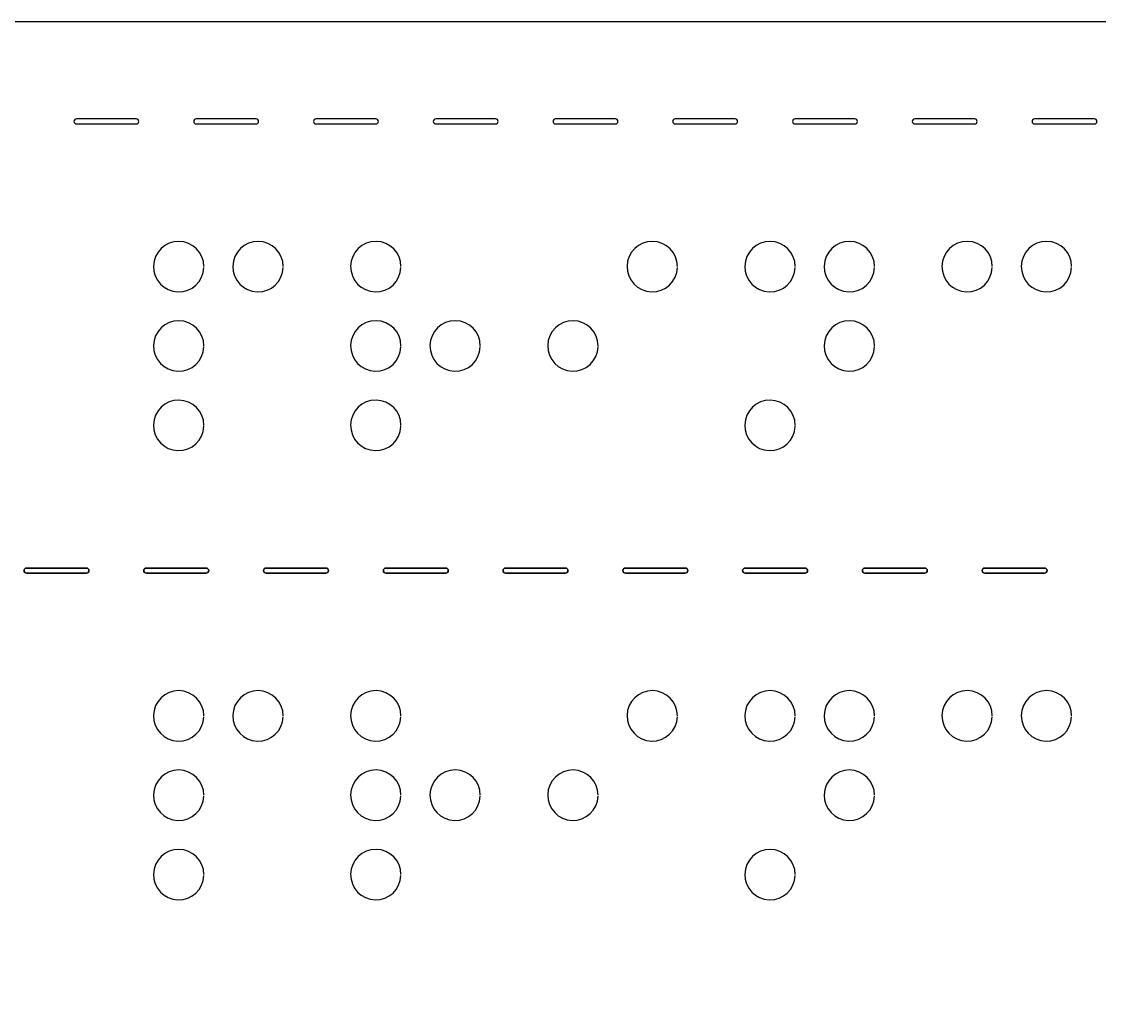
# Model space of a CAD drawing. Extents: x 0 to 168, y 0 to 80.
# Drawn here: x 40.3 to 83.5, y 40.8 to 79.9 of the extents above; entities that cross this region are included whole.
import ezdxf

# ---------------------------------------------------------------- set-up
doc = ezdxf.new("R2010")
doc.units = 0
doc.layers.add('Camada_1', color=7, linetype='CONTINUOUS')

msp = doc.modelspace()

# ---------------------------------------------------------------- linework, layer by layer
at = {"layer": 'Camada_1', "color": 7}
msp.add_lwpolyline([(0.1, 79.900002), (167.9, 79.900002), (167.9, 0.1), (0.1, 0.1)], close=True, dxfattribs=at)
for points in [[(44.900404, 75.99998), (42.500013, 75.99998)], [(42.500013, 75.80078), (44.900404, 75.80078)], [(49.699232, 75.99998), (47.300794, 75.99998)], [(47.300794, 75.80078), (49.699232, 75.80078)], [(54.500013, 75.99998), (52.099622, 75.99998)], [(52.099622, 75.80078), (54.500013, 75.80078)], [(59.300794, 75.99998), (56.900404, 75.99998)], [(56.900404, 75.80078), (59.300794, 75.80078)], [(64.099622, 75.99998), (61.699232, 75.99998)], [(61.699232, 75.80078), (64.099622, 75.80078)], [(68.900404, 75.99998), (66.500013, 75.99998)], [(66.500013, 75.80078), (68.900404, 75.80078)], [(73.699232, 75.99998), (71.300794, 75.99998)], [(71.300794, 75.80078), (73.699232, 75.80078)], [(78.500013, 75.99998), (76.099622, 75.99998)], [(76.099622, 75.80078), (78.500013, 75.80078)], [(83.300794, 75.99998), (80.900404, 75.99998)], [(80.900404, 75.80078), (83.300794, 75.80078)], [(40.5, 58), (42.900391, 58)], [(42.900404, 57.99998), (40.500013, 57.99998)], [(45.300781, 57.99998), (47.699219, 57.99998)], [(47.699232, 57.99998), (45.300794, 57.99998)], [(50.099609, 58), (52.5, 58)], [(52.500013, 57.99998), (50.099622, 57.99998)], [(54.900391, 57.99998), (57.300781, 57.99998)], [(57.300794, 57.99998), (54.900404, 57.99998)], [(59.699219, 57.99998), (62.099609, 57.99998)], [(62.099622, 57.99998), (59.699232, 57.99998)], [(64.5, 58), (66.900391, 58)], [(66.900404, 57.99998), (64.500013, 57.99998)], [(69.300781, 57.99998), (71.699219, 57.99998)], [(71.699232, 57.99998), (69.300794, 57.99998)], [(74.099609, 58), (76.5, 58)], [(76.500013, 57.99998), (74.099622, 57.99998)], [(78.900391, 57.99998), (81.300781, 57.99998)], [(81.300794, 57.99998), (78.900404, 57.99998)], [(42.900391, 57.8008), (40.5, 57.80078)], [(40.500013, 57.80078), (42.900404, 57.80078)], [(47.699219, 57.80078), (45.300781, 57.80078)], [(45.300794, 57.80078), (47.699232, 57.80078)], [(52.5, 57.8008), (50.099609, 57.80078)], [(50.099622, 57.80078), (52.500013, 57.80078)], [(57.300781, 57.80078), (54.900391, 57.80078)], [(54.900404, 57.80078), (57.300794, 57.80078)], [(62.099609, 57.80078), (59.699219, 57.80078)], [(59.699232, 57.80078), (62.099622, 57.80078)], [(66.900391, 57.8008), (64.5, 57.80078)], [(64.500013, 57.80078), (66.900404, 57.80078)], [(71.699219, 57.80078), (69.300781, 57.80078)], [(69.300794, 57.80078), (71.699232, 57.80078)], [(76.5, 57.8008), (74.099609, 57.80078)], [(74.099622, 57.80078), (76.500013, 57.80078)], [(81.300781, 57.80078), (78.900391, 57.80078)], [(78.900404, 57.80078), (81.300794, 57.80078)]]:
    msp.add_lwpolyline(points, dxfattribs=at)
for points in [[(42.500013, 75.99998), (42.445093, 75.999766), (42.400622, 75.9553), (42.400403, 75.90038)], [(42.400403, 75.90038), (42.400622, 75.84546), (42.445093, 75.800994), (42.500013, 75.80078)], [(45.000014, 75.90038), (44.999795, 75.9553), (44.955324, 75.999766), (44.900404, 75.99998)], [(44.900404, 75.80078), (44.955324, 75.800994), (44.999795, 75.84546), (45.000014, 75.90038)], [(47.229214, 75.971389), (47.210133, 75.952677), (47.199336, 75.927105), (47.199232, 75.90038)], [(47.199232, 75.90038), (47.199336, 75.873655), (47.210133, 75.848083), (47.229214, 75.829371)], [(47.300794, 75.99998), (47.274072, 76.000398), (47.248295, 75.990102), (47.229214, 75.971389)], [(47.229214, 75.829371), (47.248295, 75.810658), (47.274072, 75.800362), (47.300794, 75.80078)], [(49.770812, 75.971389), (49.751731, 75.990102), (49.725954, 76.000398), (49.699232, 75.99998)], [(49.699232, 75.80078), (49.725954, 75.800362), (49.751731, 75.810658), (49.770812, 75.829371)], [(49.800794, 75.90038), (49.80069, 75.927105), (49.789893, 75.952677), (49.770812, 75.971389)], [(49.770812, 75.829371), (49.789893, 75.848083), (49.80069, 75.873655), (49.800794, 75.90038)], [(52.099622, 75.99998), (52.044702, 75.999766), (52.000231, 75.9553), (52.000012, 75.90038)], [(52.000012, 75.90038), (52.000231, 75.84546), (52.044702, 75.800994), (52.099622, 75.80078)], [(54.599623, 75.90038), (54.599404, 75.9553), (54.554933, 75.999766), (54.500013, 75.99998)], [(54.500013, 75.80078), (54.554933, 75.800994), (54.599404, 75.84546), (54.599623, 75.90038)], [(56.900404, 75.99998), (56.845484, 75.999766), (56.801013, 75.9553), (56.800794, 75.90038)], [(56.800794, 75.90038), (56.801013, 75.84546), (56.845484, 75.800994), (56.900404, 75.80078)], [(59.400404, 75.90038), (59.400185, 75.9553), (59.355714, 75.999766), (59.300794, 75.99998)], [(59.300794, 75.80078), (59.355714, 75.800994), (59.400185, 75.84546), (59.400404, 75.90038)], [(61.699232, 75.99998), (61.644312, 75.999766), (61.599841, 75.9553), (61.599622, 75.90038)], [(61.599622, 75.90038), (61.599841, 75.84546), (61.644312, 75.800994), (61.699232, 75.80078)], [(64.199232, 75.90038), (64.199013, 75.9553), (64.154542, 75.999766), (64.099622, 75.99998)], [(64.099622, 75.80078), (64.154542, 75.800994), (64.199013, 75.84546), (64.199232, 75.90038)], [(66.500013, 75.99998), (66.445093, 75.999766), (66.400622, 75.9553), (66.400403, 75.90038)], [(66.400403, 75.90038), (66.400622, 75.84546), (66.445093, 75.800994), (66.500013, 75.80078)], [(69.000014, 75.90038), (68.999795, 75.9553), (68.955324, 75.999766), (68.900404, 75.99998)], [(68.900404, 75.80078), (68.955324, 75.800994), (68.999795, 75.84546), (69.000014, 75.90038)], [(71.229214, 75.971389), (71.210133, 75.952677), (71.199336, 75.927105), (71.199232, 75.90038)], [(71.199232, 75.90038), (71.199336, 75.873655), (71.210133, 75.848083), (71.229214, 75.829371)], [(71.300794, 75.99998), (71.274072, 76.000398), (71.248295, 75.990102), (71.229214, 75.971389)], [(71.229214, 75.829371), (71.248295, 75.810658), (71.274072, 75.800362), (71.300794, 75.80078)], [(73.770812, 75.971389), (73.751731, 75.990102), (73.725954, 76.000398), (73.699232, 75.99998)], [(73.699232, 75.80078), (73.725954, 75.800362), (73.751731, 75.810658), (73.770812, 75.829371)], [(73.800794, 75.90038), (73.80069, 75.927105), (73.789893, 75.952677), (73.770812, 75.971389)], [(73.770812, 75.829371), (73.789893, 75.848083), (73.80069, 75.873655), (73.800794, 75.90038)], [(76.099622, 75.99998), (76.044702, 75.999766), (76.000231, 75.9553), (76.000012, 75.90038)], [(76.000012, 75.90038), (76.000231, 75.84546), (76.044702, 75.800994), (76.099622, 75.80078)], [(78.599623, 75.90038), (78.599404, 75.9553), (78.554933, 75.999766), (78.500013, 75.99998)], [(78.500013, 75.80078), (78.554933, 75.800994), (78.599404, 75.84546), (78.599623, 75.90038)], [(80.900404, 75.99998), (80.845484, 75.999766), (80.801013, 75.9553), (80.800794, 75.90038)], [(80.800794, 75.90038), (80.801013, 75.84546), (80.845484, 75.800994), (80.900404, 75.80078)], [(83.400404, 75.90038), (83.400185, 75.9553), (83.355714, 75.999766), (83.300794, 75.99998)], [(83.300794, 75.80078), (83.355714, 75.800994), (83.400185, 75.84546), (83.400404, 75.90038)], [(46.606594, 71.09176), (46.052703, 71.097021), (45.597989, 70.654299), (45.587487, 70.09953)], [(47.606736, 70.08035), (47.606739, 70.635219), (47.160486, 71.086499), (46.606594, 71.09176)], [(49.786579, 71.09176), (49.232688, 71.097021), (48.777974, 70.654299), (48.767472, 70.09953)], [(50.786721, 70.08035), (50.786724, 70.635219), (50.340471, 71.086499), (49.786579, 71.09176)], [(54.506638, 71.09176), (53.952747, 71.097021), (53.498033, 70.654299), (53.487531, 70.09953)], [(55.506779, 70.08035), (55.506782, 70.635219), (55.06053, 71.086499), (54.506638, 71.09176)], [(65.586575, 71.09176), (65.032684, 71.097021), (64.57797, 70.654299), (64.567468, 70.09953)], [(66.586716, 70.08035), (66.586719, 70.635219), (66.140467, 71.086499), (65.586575, 71.09176)], [(70.306591, 71.09176), (69.7527, 71.097021), (69.297986, 70.654299), (69.287484, 70.09953)], [(71.306733, 70.08035), (71.306736, 70.635219), (70.860483, 71.086499), (70.306591, 71.09176)], [(73.486576, 71.09176), (72.932685, 71.097021), (72.477971, 70.654299), (72.467469, 70.09953)], [(74.486718, 70.08035), (74.486721, 70.635219), (74.040468, 71.086499), (73.486576, 71.09176)], [(78.206593, 71.09176), (77.652702, 71.097021), (77.197988, 70.654299), (77.187486, 70.09953)], [(79.206734, 70.08035), (79.206737, 70.635219), (78.760485, 71.086499), (78.206593, 71.09176)], [(81.386593, 71.09176), (80.832702, 71.097021), (80.377988, 70.654299), (80.367486, 70.09953)], [(82.386734, 70.08035), (82.386737, 70.635219), (81.940485, 71.086499), (81.386593, 71.09176)], [(45.587487, 70.09953), (45.576984, 69.544762), (46.014613, 69.085091), (46.568304, 69.06931)], [(46.568304, 69.06931), (47.121995, 69.053529), (47.585007, 69.487532), (47.60601, 70.042)], [(48.767472, 70.09953), (48.756969, 69.544762), (49.194598, 69.085091), (49.748289, 69.06931)], [(49.748289, 69.06931), (50.30198, 69.053529), (50.764992, 69.487532), (50.785995, 70.042)], [(53.487531, 70.09953), (53.477028, 69.544763), (53.914657, 69.085091), (54.468347, 69.06931)], [(54.468347, 69.06931), (55.022038, 69.053529), (55.48505, 69.487532), (55.506053, 70.042)], [(64.567468, 70.09953), (64.556965, 69.544763), (64.994594, 69.085091), (65.548284, 69.06931)], [(65.548284, 69.06931), (66.101975, 69.053529), (66.564987, 69.487532), (66.58599, 70.042)], [(69.287484, 70.09953), (69.276981, 69.544762), (69.71461, 69.085091), (70.268301, 69.06931)], [(70.268301, 69.06931), (70.821992, 69.053529), (71.285004, 69.487532), (71.306007, 70.042)], [(72.467469, 70.09953), (72.456966, 69.544762), (72.894595, 69.085091), (73.448286, 69.06931)], [(73.448286, 69.06931), (74.001977, 69.053529), (74.464989, 69.487532), (74.485992, 70.042)], [(77.187486, 70.09953), (77.176983, 69.544763), (77.614612, 69.085091), (78.168302, 69.06931)], [(78.168302, 69.06931), (78.721993, 69.053529), (79.185005, 69.487532), (79.206008, 70.042)], [(80.367486, 70.09953), (80.356983, 69.544762), (80.794612, 69.085091), (81.348303, 69.06931)], [(81.348303, 69.06931), (81.901994, 69.05353), (82.365005, 69.487532), (82.386008, 70.042)], [(46.606594, 67.91176), (46.052703, 67.917021), (45.597989, 67.474299), (45.587487, 66.91953)], [(47.606736, 66.90035), (47.606739, 67.455219), (47.160486, 67.906499), (46.606594, 67.91176)], [(54.506638, 67.91176), (53.952747, 67.917021), (53.498033, 67.474299), (53.487531, 66.91953)], [(55.506779, 66.90035), (55.506782, 67.455219), (55.06053, 67.906499), (54.506638, 67.91176)], [(57.68663, 67.91176), (57.132739, 67.917021), (56.678025, 67.474299), (56.667523, 66.91953)], [(58.686772, 66.90035), (58.686775, 67.455219), (58.240522, 67.906499), (57.68663, 67.91176)], [(62.406582, 67.91176), (61.852691, 67.917021), (61.397977, 67.474299), (61.387475, 66.91953)], [(63.406724, 66.90035), (63.406727, 67.455219), (62.960474, 67.906499), (62.406582, 67.91176)], [(73.486576, 67.91176), (72.932685, 67.917021), (72.477971, 67.474299), (72.467469, 66.91953)], [(74.486718, 66.90035), (74.486721, 67.455219), (74.040468, 67.906499), (73.486576, 67.91176)], [(45.587487, 66.91953), (45.576984, 66.364762), (46.014613, 65.905091), (46.568304, 65.88931)], [(46.568304, 65.88931), (47.121995, 65.873529), (47.585007, 66.307532), (47.60601, 66.862)], [(53.487531, 66.91953), (53.477028, 66.364763), (53.914657, 65.905091), (54.468347, 65.88931)], [(54.468347, 65.88931), (55.022038, 65.873529), (55.48505, 66.307532), (55.506053, 66.862)], [(56.667523, 66.91953), (56.65702, 66.364762), (57.094649, 65.905091), (57.64834, 65.88931)], [(57.64834, 65.88931), (58.202031, 65.873529), (58.665043, 66.307532), (58.686046, 66.862)], [(61.387475, 66.91953), (61.376972, 66.364762), (61.814601, 65.905091), (62.368292, 65.88931)], [(62.368292, 65.88931), (62.921983, 65.87353), (63.384994, 66.307532), (63.405997, 66.862)], [(72.467469, 66.91953), (72.456966, 66.364762), (72.894595, 65.905091), (73.448286, 65.88931)], [(73.448286, 65.88931), (74.001977, 65.873529), (74.464989, 66.307532), (74.485992, 66.862)], [(46.606594, 64.73175), (46.052703, 64.737011), (45.597989, 64.294289), (45.587487, 63.73952)], [(47.606736, 63.72034), (47.606739, 64.275209), (47.160486, 64.726489), (46.606594, 64.73175)], [(54.506638, 64.73175), (53.952747, 64.737011), (53.498033, 64.294289), (53.487531, 63.73952)], [(55.506779, 63.72034), (55.506782, 64.275209), (55.06053, 64.726489), (54.506638, 64.73175)], [(70.306591, 64.73175), (69.7527, 64.737011), (69.297986, 64.294289), (69.287484, 63.73952)], [(71.306733, 63.72034), (71.306736, 64.275209), (70.860483, 64.726489), (70.306591, 64.73175)], [(45.587487, 63.73952), (45.576984, 63.184752), (46.014613, 62.725081), (46.568304, 62.7093)], [(46.568304, 62.7093), (47.121995, 62.693519), (47.585007, 63.127522), (47.60601, 63.68199)], [(53.487531, 63.73952), (53.477028, 63.184753), (53.914657, 62.725081), (54.468347, 62.7093)], [(54.468347, 62.7093), (55.022038, 62.693519), (55.48505, 63.127522), (55.506053, 63.68199)], [(69.287484, 63.73952), (69.276981, 63.184752), (69.71461, 62.725081), (70.268301, 62.7093)], [(70.268301, 62.7093), (70.821992, 62.693519), (71.285004, 63.127522), (71.306007, 63.68199)], [(40.40039, 57.90038), (40.400598, 57.955308), (40.445072, 57.999786), (40.5, 58)], [(40.5, 57.80078), (40.44508, 57.800994), (40.400609, 57.84546), (40.40039, 57.90038)], [(40.500013, 57.99998), (40.445093, 57.999766), (40.400622, 57.9553), (40.400403, 57.90038)], [(40.400403, 57.90038), (40.400622, 57.84546), (40.445093, 57.800994), (40.500013, 57.80078)], [(42.900391, 58), (42.955311, 57.999786), (42.999782, 57.95532), (43.000001, 57.9004)], [(43.000001, 57.9004), (42.999782, 57.84548), (42.955311, 57.801014), (42.900391, 57.8008)], [(43.000014, 57.90038), (42.999795, 57.9553), (42.955324, 57.999766), (42.900404, 57.99998)], [(42.900404, 57.80078), (42.955324, 57.800994), (42.999795, 57.84546), (43.000014, 57.90038)], [(45.199219, 57.90038), (45.199323, 57.927105), (45.21012, 57.952677), (45.229201, 57.971389)], [(45.229201, 57.829371), (45.21012, 57.848083), (45.199323, 57.873655), (45.199219, 57.90038)], [(45.229214, 57.971389), (45.210133, 57.952677), (45.199336, 57.927105), (45.199232, 57.90038)], [(45.199232, 57.90038), (45.199336, 57.873655), (45.210133, 57.848083), (45.229214, 57.829371)], [(45.229201, 57.971389), (45.248282, 57.990102), (45.274059, 58.000398), (45.300781, 57.99998)], [(45.300794, 57.99998), (45.274072, 58.000398), (45.248295, 57.990102), (45.229214, 57.971389)], [(47.699219, 57.99998), (47.725941, 58.000398), (47.751718, 57.990102), (47.770799, 57.971389)], [(47.770812, 57.971389), (47.751731, 57.990102), (47.725954, 58.000398), (47.699232, 57.99998)], [(47.770799, 57.971389), (47.78988, 57.952677), (47.800677, 57.927105), (47.800781, 57.90038)], [(47.800781, 57.90038), (47.800677, 57.873655), (47.78988, 57.848083), (47.770799, 57.829371)], [(47.800794, 57.90038), (47.80069, 57.927105), (47.789893, 57.952677), (47.770812, 57.971389)], [(47.770812, 57.829371), (47.789893, 57.848083), (47.80069, 57.873655), (47.800794, 57.90038)], [(50, 57.90039), (50.000214, 57.955314), (50.044685, 57.999786), (50.099609, 58)], [(50.099609, 57.80078), (50.044685, 57.800994), (50.000214, 57.845466), (50, 57.90039)], [(50.099622, 57.99998), (50.044702, 57.999766), (50.000231, 57.9553), (50.000012, 57.90038)], [(50.000012, 57.90038), (50.000231, 57.84546), (50.044702, 57.800994), (50.099622, 57.80078)], [(52.5, 58), (52.55492, 57.999786), (52.599391, 57.95532), (52.59961, 57.9004)], [(52.59961, 57.9004), (52.599391, 57.84548), (52.55492, 57.801014), (52.5, 57.8008)], [(52.599623, 57.90038), (52.599404, 57.9553), (52.554933, 57.999766), (52.500013, 57.99998)], [(52.500013, 57.80078), (52.554933, 57.800994), (52.599404, 57.84546), (52.599623, 57.90038)], [(54.800781, 57.90038), (54.801, 57.9553), (54.845471, 57.999766), (54.900391, 57.99998)], [(54.900391, 57.80078), (54.845471, 57.800994), (54.801, 57.84546), (54.800781, 57.90038)], [(54.900404, 57.99998), (54.845484, 57.999766), (54.801013, 57.9553), (54.800794, 57.90038)], [(54.800794, 57.90038), (54.801013, 57.84546), (54.845484, 57.800994), (54.900404, 57.80078)], [(57.300781, 57.99998), (57.355701, 57.999766), (57.400172, 57.9553), (57.400391, 57.90038)], [(57.400391, 57.90038), (57.400172, 57.84546), (57.355701, 57.800994), (57.300781, 57.80078)], [(57.400404, 57.90038), (57.400185, 57.9553), (57.355714, 57.999766), (57.300794, 57.99998)], [(57.300794, 57.80078), (57.355714, 57.800994), (57.400185, 57.84546), (57.400404, 57.90038)], [(59.599609, 57.90038), (59.599828, 57.9553), (59.644299, 57.999766), (59.699219, 57.99998)], [(59.699219, 57.80078), (59.644299, 57.800994), (59.599828, 57.84546), (59.599609, 57.90038)], [(59.699232, 57.99998), (59.644312, 57.999766), (59.599841, 57.9553), (59.599622, 57.90038)], [(59.599622, 57.90038), (59.599841, 57.84546), (59.644312, 57.800994), (59.699232, 57.80078)], [(62.099609, 57.99998), (62.154529, 57.999766), (62.199, 57.9553), (62.199219, 57.90038)], [(62.199219, 57.90038), (62.199, 57.84546), (62.154529, 57.800994), (62.099609, 57.80078)], [(62.199232, 57.90038), (62.199013, 57.9553), (62.154542, 57.999766), (62.099622, 57.99998)], [(62.099622, 57.80078), (62.154542, 57.800994), (62.199013, 57.84546), (62.199232, 57.90038)], [(64.40039, 57.90038), (64.400598, 57.955308), (64.445072, 57.999786), (64.5, 58)], [(64.5, 57.80078), (64.44508, 57.800994), (64.400609, 57.84546), (64.40039, 57.90038)], [(64.500013, 57.99998), (64.445093, 57.999766), (64.400622, 57.9553), (64.400403, 57.90038)], [(64.400403, 57.90038), (64.400622, 57.84546), (64.445093, 57.800994), (64.500013, 57.80078)], [(66.900391, 58), (66.955311, 57.999786), (66.999782, 57.95532), (67.000001, 57.9004)], [(67.000001, 57.9004), (66.999782, 57.84548), (66.955311, 57.801014), (66.900391, 57.8008)], [(67.000014, 57.90038), (66.999795, 57.9553), (66.955324, 57.999766), (66.900404, 57.99998)], [(66.900404, 57.80078), (66.955324, 57.800994), (66.999795, 57.84546), (67.000014, 57.90038)], [(69.199219, 57.90038), (69.199323, 57.927105), (69.21012, 57.952677), (69.229201, 57.971389)], [(69.229201, 57.829371), (69.21012, 57.848083), (69.199323, 57.873655), (69.199219, 57.90038)], [(69.229214, 57.971389), (69.210133, 57.952677), (69.199336, 57.927105), (69.199232, 57.90038)], [(69.199232, 57.90038), (69.199336, 57.873655), (69.210133, 57.848083), (69.229214, 57.829371)], [(69.229201, 57.971389), (69.248282, 57.990102), (69.274059, 58.000398), (69.300781, 57.99998)], [(69.300794, 57.99998), (69.274072, 58.000398), (69.248295, 57.990102), (69.229214, 57.971389)], [(71.699219, 57.99998), (71.725941, 58.000398), (71.751718, 57.990102), (71.770799, 57.971389)], [(71.770812, 57.971389), (71.751731, 57.990102), (71.725954, 58.000398), (71.699232, 57.99998)], [(71.770799, 57.971389), (71.78988, 57.952677), (71.800677, 57.927105), (71.800781, 57.90038)], [(71.800781, 57.90038), (71.800677, 57.873655), (71.78988, 57.848083), (71.770799, 57.829371)], [(71.800794, 57.90038), (71.80069, 57.927105), (71.789893, 57.952677), (71.770812, 57.971389)], [(71.770812, 57.829371), (71.789893, 57.848083), (71.80069, 57.873655), (71.800794, 57.90038)], [(74, 57.90039), (74.000214, 57.955314), (74.044685, 57.999786), (74.099609, 58)], [(74.099609, 57.80078), (74.044685, 57.800994), (74.000214, 57.845466), (74, 57.90039)], [(74.099622, 57.99998), (74.044702, 57.999766), (74.000231, 57.9553), (74.000012, 57.90038)], [(74.000012, 57.90038), (74.000231, 57.84546), (74.044702, 57.800994), (74.099622, 57.80078)], [(76.5, 58), (76.55492, 57.999786), (76.599391, 57.95532), (76.59961, 57.9004)], [(76.59961, 57.9004), (76.599391, 57.84548), (76.55492, 57.801014), (76.5, 57.8008)], [(76.599623, 57.90038), (76.599404, 57.9553), (76.554933, 57.999766), (76.500013, 57.99998)], [(76.500013, 57.80078), (76.554933, 57.800994), (76.599404, 57.84546), (76.599623, 57.90038)], [(78.800781, 57.90038), (78.801, 57.9553), (78.845471, 57.999766), (78.900391, 57.99998)], [(78.900391, 57.80078), (78.845471, 57.800994), (78.801, 57.84546), (78.800781, 57.90038)], [(78.900404, 57.99998), (78.845484, 57.999766), (78.801013, 57.9553), (78.800794, 57.90038)], [(78.800794, 57.90038), (78.801013, 57.84546), (78.845484, 57.800994), (78.900404, 57.80078)], [(81.300781, 57.99998), (81.355701, 57.999766), (81.400172, 57.9553), (81.400391, 57.90038)], [(81.400391, 57.90038), (81.400172, 57.84546), (81.355701, 57.800994), (81.300781, 57.80078)], [(81.400404, 57.90038), (81.400185, 57.9553), (81.355714, 57.999766), (81.300794, 57.99998)], [(81.300794, 57.80078), (81.355714, 57.800994), (81.400185, 57.84546), (81.400404, 57.90038)], [(45.300781, 57.80078), (45.274059, 57.800362), (45.248282, 57.810658), (45.229201, 57.829371)], [(45.229214, 57.829371), (45.248295, 57.810658), (45.274072, 57.800362), (45.300794, 57.80078)], [(47.770799, 57.829371), (47.751718, 57.810658), (47.725941, 57.800362), (47.699219, 57.80078)], [(47.699232, 57.80078), (47.725954, 57.800362), (47.751731, 57.810658), (47.770812, 57.829371)], [(69.300781, 57.80078), (69.274059, 57.800362), (69.248282, 57.810658), (69.229201, 57.829371)], [(69.229214, 57.829371), (69.248295, 57.810658), (69.274072, 57.800362), (69.300794, 57.80078)], [(71.770799, 57.829371), (71.751718, 57.810658), (71.725941, 57.800362), (71.699219, 57.80078)], [(71.699232, 57.80078), (71.725954, 57.800362), (71.751731, 57.810658), (71.770812, 57.829371)], [(46.606581, 53.09181), (46.052689, 53.097071), (45.597975, 52.654349), (45.587474, 52.09958)], [(47.606723, 52.0804), (47.606725, 52.635269), (47.160473, 53.086549), (46.606581, 53.09181)], [(49.786566, 53.09181), (49.232674, 53.097071), (48.77796, 52.654349), (48.767459, 52.09958)], [(50.786708, 52.0804), (50.78671, 52.635269), (50.340458, 53.086549), (49.786566, 53.09181)], [(54.506625, 53.09181), (53.952733, 53.097071), (53.498019, 52.654349), (53.487518, 52.09958)], [(55.506766, 52.0804), (55.506768, 52.635269), (55.060517, 53.086549), (54.506625, 53.09181)], [(65.586562, 53.09181), (65.03267, 53.097071), (64.577956, 52.654349), (64.567455, 52.09958)], [(66.586703, 52.0804), (66.586705, 52.635269), (66.140454, 53.086549), (65.586562, 53.09181)], [(70.306578, 53.09181), (69.752686, 53.097071), (69.297972, 52.654349), (69.287471, 52.09958)], [(71.30672, 52.0804), (71.306722, 52.635269), (70.86047, 53.086549), (70.306578, 53.09181)], [(73.486563, 53.09181), (72.932671, 53.097071), (72.477957, 52.654349), (72.467456, 52.09958)], [(74.486705, 52.0804), (74.486707, 52.635269), (74.040455, 53.086549), (73.486563, 53.09181)], [(78.20658, 53.09181), (77.652688, 53.097071), (77.197974, 52.654349), (77.187473, 52.09958)], [(79.206721, 52.0804), (79.206723, 52.635269), (78.760472, 53.086549), (78.20658, 53.09181)], [(81.38658, 53.09181), (80.832688, 53.097071), (80.377974, 52.654349), (80.367473, 52.09958)], [(82.386721, 52.0804), (82.386723, 52.635269), (81.940472, 53.086549), (81.38658, 53.09181)], [(45.587474, 52.09958), (45.576971, 51.544812), (46.0146, 51.085141), (46.568291, 51.06936)], [(46.568291, 51.06936), (47.121982, 51.053579), (47.584994, 51.487582), (47.605997, 52.04205)], [(48.767459, 52.09958), (48.756956, 51.544812), (49.194585, 51.085141), (49.748276, 51.06936)], [(49.748276, 51.06936), (50.301967, 51.053579), (50.764979, 51.487582), (50.785982, 52.04205)], [(53.487518, 52.09958), (53.477015, 51.544813), (53.914643, 51.085141), (54.468334, 51.06936)], [(54.468334, 51.06936), (55.022025, 51.053579), (55.485037, 51.487582), (55.50604, 52.04205)], [(64.567455, 52.09958), (64.556952, 51.544813), (64.99458, 51.085141), (65.548271, 51.06936)], [(65.548271, 51.06936), (66.101962, 51.053579), (66.564974, 51.487582), (66.585977, 52.04205)], [(69.287471, 52.09958), (69.276968, 51.544812), (69.714597, 51.085141), (70.268288, 51.06936)], [(70.268288, 51.06936), (70.821979, 51.053579), (71.284991, 51.487582), (71.305994, 52.04205)], [(72.467456, 52.09958), (72.456953, 51.544812), (72.894582, 51.085141), (73.448273, 51.06936)], [(73.448273, 51.06936), (74.001964, 51.053579), (74.464976, 51.487582), (74.485979, 52.04205)], [(77.187473, 52.09958), (77.17697, 51.544813), (77.614598, 51.085141), (78.168289, 51.06936)], [(78.168289, 51.06936), (78.72198, 51.053579), (79.184992, 51.487582), (79.205995, 52.04205)], [(80.367473, 52.09958), (80.35697, 51.544812), (80.794599, 51.085141), (81.34829, 51.06936)], [(81.34829, 51.06936), (81.90198, 51.05358), (82.364992, 51.487582), (82.385995, 52.04205)], [(46.606581, 49.91181), (46.052689, 49.917071), (45.597975, 49.474349), (45.587474, 48.91958)], [(47.606723, 48.9004), (47.606725, 49.455269), (47.160473, 49.906549), (46.606581, 49.91181)], [(54.506625, 49.91181), (53.952733, 49.917071), (53.498019, 49.474349), (53.487518, 48.91958)], [(55.506766, 48.9004), (55.506768, 49.455269), (55.060517, 49.906549), (54.506625, 49.91181)], [(57.686617, 49.91181), (57.132725, 49.917071), (56.678011, 49.474349), (56.66751, 48.91958)], [(58.686759, 48.9004), (58.686761, 49.455269), (58.240509, 49.906549), (57.686617, 49.91181)], [(62.406569, 49.91181), (61.852677, 49.917071), (61.397963, 49.474349), (61.387462, 48.91958)], [(63.406711, 48.9004), (63.406713, 49.455269), (62.960461, 49.906549), (62.406569, 49.91181)], [(73.486563, 49.91181), (72.932671, 49.917071), (72.477957, 49.474349), (72.467456, 48.91958)], [(74.486705, 48.9004), (74.486707, 49.455269), (74.040455, 49.906549), (73.486563, 49.91181)], [(45.587474, 48.91958), (45.576971, 48.364812), (46.0146, 47.905141), (46.568291, 47.88936)], [(46.568291, 47.88936), (47.121982, 47.873579), (47.584994, 48.307582), (47.605997, 48.86205)], [(53.487518, 48.91958), (53.477015, 48.364813), (53.914643, 47.905141), (54.468334, 47.88936)], [(54.468334, 47.88936), (55.022025, 47.873579), (55.485037, 48.307582), (55.50604, 48.86205)], [(56.66751, 48.91958), (56.657007, 48.364812), (57.094636, 47.905141), (57.648327, 47.88936)], [(57.648327, 47.88936), (58.202018, 47.873579), (58.66503, 48.307582), (58.686033, 48.86205)], [(61.387462, 48.91958), (61.376959, 48.364812), (61.814588, 47.905141), (62.368279, 47.88936)], [(62.368279, 47.88936), (62.921969, 47.87358), (63.384981, 48.307582), (63.405984, 48.86205)], [(72.467456, 48.91958), (72.456953, 48.364812), (72.894582, 47.905141), (73.448273, 47.88936)], [(73.448273, 47.88936), (74.001964, 47.873579), (74.464976, 48.307582), (74.485979, 48.86205)], [(46.606581, 46.7318), (46.052689, 46.737061), (45.597975, 46.294339), (45.587474, 45.73957)], [(47.606723, 45.72039), (47.606725, 46.275259), (47.160473, 46.726539), (46.606581, 46.7318)], [(54.506625, 46.7318), (53.952733, 46.737061), (53.498019, 46.294339), (53.487518, 45.73957)], [(55.506766, 45.72039), (55.506768, 46.275259), (55.060517, 46.726539), (54.506625, 46.7318)], [(70.306578, 46.7318), (69.752686, 46.737061), (69.297972, 46.294339), (69.287471, 45.73957)], [(71.30672, 45.72039), (71.306722, 46.275259), (70.86047, 46.726539), (70.306578, 46.7318)], [(45.587474, 45.73957), (45.576971, 45.184802), (46.0146, 44.725131), (46.568291, 44.70935)], [(46.568291, 44.70935), (47.121982, 44.693569), (47.584994, 45.127572), (47.605997, 45.68204)], [(53.487518, 45.73957), (53.477015, 45.184803), (53.914643, 44.725131), (54.468334, 44.70935)], [(54.468334, 44.70935), (55.022025, 44.693569), (55.485037, 45.127572), (55.50604, 45.68204)], [(69.287471, 45.73957), (69.276968, 45.184802), (69.714597, 44.725131), (70.268288, 44.70935)], [(70.268288, 44.70935), (70.821979, 44.693569), (71.284991, 45.127572), (71.305994, 45.68204)]]:
    msp.add_open_spline(points, degree=3, dxfattribs=at)

doc.saveas('drawing.dxf')
